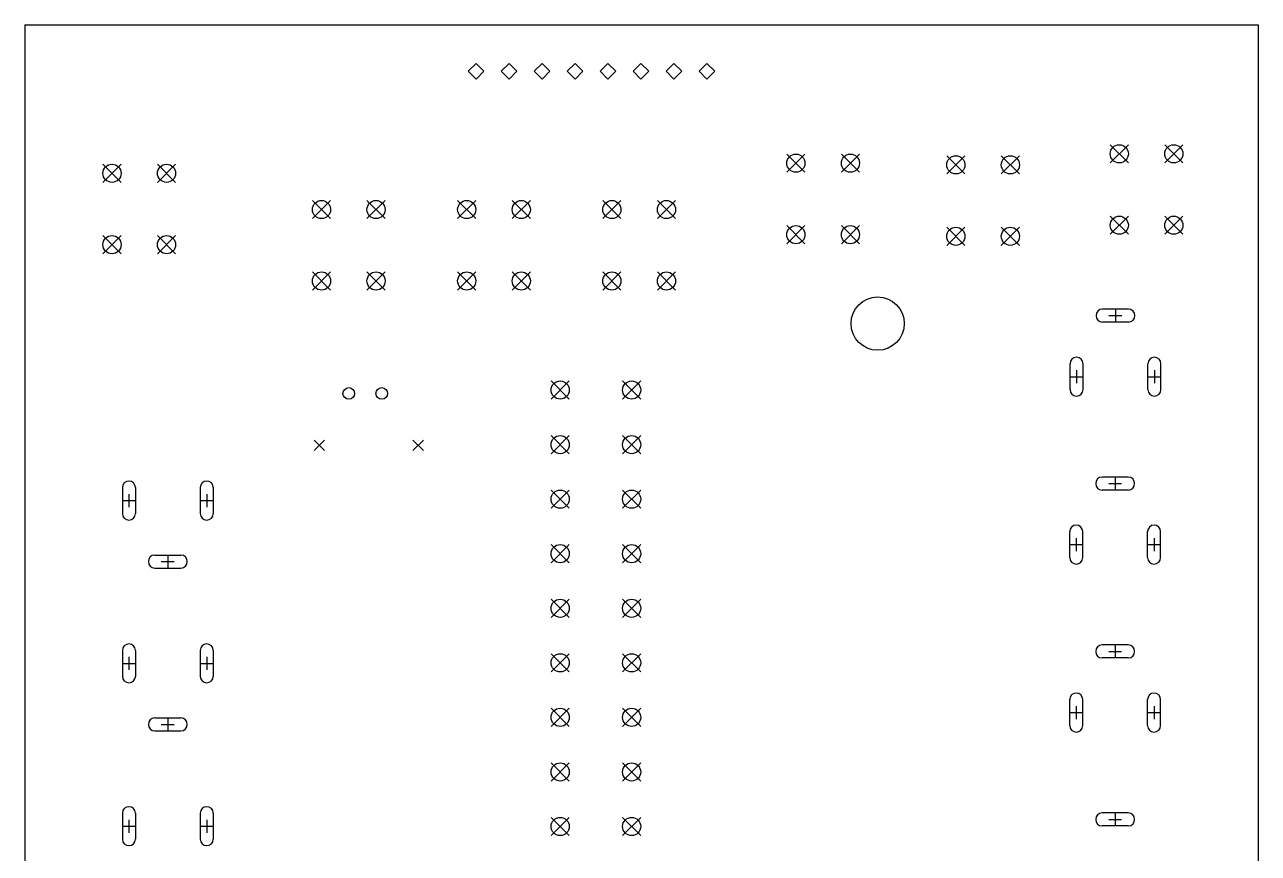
# Model space of a CAD drawing. Extents: x -0.06 to 3.74, y -5 to 0.
# Drawn here: x 0 to 3.74, y -2.512 to 0 of the extents above; entities that cross this region are included whole.
import ezdxf

# ---------------------------------------------------------------- set-up
doc = ezdxf.new("R2010")
doc.units = 0
doc.header["$MEASUREMENT"] = 0
doc.layers.add('BLACK', color=7, linetype='CONTINUOUS')

msp = doc.modelspace()

# ---------------------------------------------------------------- linework, layer by layer
at = {"layer": 'BLACK', "linetype": 'CONTINUOUS'}
for p, q in [((0, 0), (3.74016, 0)), ((0, 0), (0, -3.74016)), ((3.74016, 0), (3.74016, -3.74016)), ((1.3685, -0.117756), (1.34488, -0.141378)), ((1.34488, -0.141378), (1.3685, -0.165)), ((1.39213, -0.141378), (1.3685, -0.117756)), ((1.3685, -0.165), (1.39213, -0.141378)), ((1.4685, -0.117756), (1.44488, -0.141378)), ((1.44488, -0.141378), (1.4685, -0.165)), ((1.49213, -0.141378), (1.4685, -0.117756)), ((1.4685, -0.165), (1.49213, -0.141378)), ((1.5685, -0.117756), (1.54488, -0.141378)), ((1.54488, -0.141378), (1.5685, -0.165)), ((1.59213, -0.141378), (1.5685, -0.117756)), ((1.5685, -0.165), (1.59213, -0.141378)), ((1.6685, -0.117756), (1.64488, -0.141378)), ((1.64488, -0.141378), (1.6685, -0.165)), ((1.69213, -0.141378), (1.6685, -0.117756)), ((1.6685, -0.165), (1.69213, -0.141378)), ((1.7685, -0.117756), (1.74488, -0.141378)), ((1.74488, -0.141378), (1.7685, -0.165)), ((1.79213, -0.141378), (1.7685, -0.117756)), ((1.7685, -0.165), (1.79213, -0.141378)), ((1.8685, -0.117756), (1.84488, -0.141378)), ((1.84488, -0.141378), (1.8685, -0.165)), ((1.89213, -0.141378), (1.8685, -0.117756)), ((1.8685, -0.165), (1.89213, -0.141378)), ((1.9685, -0.117756), (1.94488, -0.141378)), ((1.94488, -0.141378), (1.9685, -0.165)), ((1.99213, -0.141378), (1.9685, -0.117756)), ((1.9685, -0.165), (1.99213, -0.141378)), ((2.0685, -0.117756), (2.04488, -0.141378)), ((2.04488, -0.141378), (2.0685, -0.165)), ((2.09213, -0.141378), (2.0685, -0.117756)), ((2.0685, -0.165), (2.09213, -0.141378)), ((3.29094, -0.363819), (3.34606, -0.418937)), ((3.34606, -0.363819), (3.29094, -0.418937)), ((3.4563, -0.363819), (3.51142, -0.418937)), ((3.51142, -0.363819), (3.4563, -0.418937)), ((2.31059, -0.392283), (2.36571, -0.447402)), ((2.36571, -0.392283), (2.31059, -0.447402)), ((2.47594, -0.392283), (2.53106, -0.447402)), ((2.53106, -0.392283), (2.47594, -0.447402)), ((2.79559, -0.397283), (2.85071, -0.452402)), ((2.85071, -0.397283), (2.79559, -0.452402)), ((2.96094, -0.397283), (3.01606, -0.452402)), ((3.01606, -0.397283), (2.96094, -0.452402)), ((0.237283, -0.422835), (0.292402, -0.477953)), ((0.292402, -0.422835), (0.237283, -0.477953)), ((0.402638, -0.422835), (0.457756, -0.477953)), ((0.457756, -0.422835), (0.402638, -0.477953)), ((0.872441, -0.532835), (0.927559, -0.587953)), ((0.927559, -0.532835), (0.872441, -0.587953)), ((1.0378, -0.532835), (1.09291, -0.587953)), ((1.09291, -0.532835), (1.0378, -0.587953)), ((1.3126, -0.532835), (1.36772, -0.587953)), ((1.36772, -0.532835), (1.3126, -0.587953)), ((1.47795, -0.532835), (1.53307, -0.587953)), ((1.53307, -0.532835), (1.47795, -0.587953)), ((1.75276, -0.532835), (1.80787, -0.587953)), ((1.80787, -0.532835), (1.75276, -0.587953)), ((1.91811, -0.532835), (1.97323, -0.587953)), ((1.97323, -0.532835), (1.91811, -0.587953)), ((3.29094, -0.580354), (3.34606, -0.635472)), ((3.34606, -0.580354), (3.29094, -0.635472)), ((3.4563, -0.580354), (3.51142, -0.635472)), ((3.51142, -0.580354), (3.4563, -0.635472)), ((2.31059, -0.608819), (2.36571, -0.663937)), ((2.36571, -0.608819), (2.31059, -0.663937)), ((2.47594, -0.608819), (2.53106, -0.663937)), ((2.53106, -0.608819), (2.47594, -0.663937)), ((2.79559, -0.613819), (2.85071, -0.668937)), ((2.85071, -0.613819), (2.79559, -0.668937)), ((2.96094, -0.613819), (3.01606, -0.668937)), ((3.01606, -0.613819), (2.96094, -0.668937)), ((0.237283, -0.63937), (0.292402, -0.694488)), ((0.292402, -0.63937), (0.237283, -0.694488)), ((0.402638, -0.63937), (0.457756, -0.694488)), ((0.457756, -0.63937), (0.402638, -0.694488)), ((0.872441, -0.74937), (0.927559, -0.804488)), ((0.927559, -0.74937), (0.872441, -0.804488)), ((1.0378, -0.74937), (1.09291, -0.804488)), ((1.09291, -0.74937), (1.0378, -0.804488)), ((1.3126, -0.74937), (1.36772, -0.804488)), ((1.36772, -0.74937), (1.3126, -0.804488)), ((1.47795, -0.74937), (1.53307, -0.804488)), ((1.53307, -0.74937), (1.47795, -0.804488)), ((1.75276, -0.74937), (1.80787, -0.804488)), ((1.80787, -0.74937), (1.75276, -0.804488)), ((1.91811, -0.74937), (1.97323, -0.804488)), ((1.97323, -0.74937), (1.91811, -0.804488)), ((3.34646, -0.862205), (3.26772, -0.862205)), ((3.2874, -0.88189), (3.32677, -0.88189)), ((3.30709, -0.862205), (3.30709, -0.901575)), ((3.34646, -0.901575), (3.26772, -0.901575)), ((3.16929, -1.1063), (3.16929, -1.02756)), ((3.18898, -1.04724), (3.18898, -1.08661)), ((3.20866, -1.1063), (3.20866, -1.02756)), ((3.40551, -1.1063), (3.40551, -1.02756)), ((3.4252, -1.04724), (3.4252, -1.08661)), ((3.44488, -1.1063), (3.44488, -1.02756)), ((1.59594, -1.07992), (1.65106, -1.13504)), ((1.65106, -1.07992), (1.59594, -1.13504)), ((1.81248, -1.07992), (1.8676, -1.13504)), ((1.8676, -1.07992), (1.81248, -1.13504)), ((3.16929, -1.06693), (3.20866, -1.06693)), ((3.40551, -1.06693), (3.44488, -1.06693)), ((0.877205, -1.25961), (0.908701, -1.2911)), ((0.908701, -1.25961), (0.877205, -1.2911)), ((1.1772, -1.25961), (1.2087, -1.2911)), ((1.2087, -1.25961), (1.1772, -1.2911)), ((1.59594, -1.24528), (1.65106, -1.30039)), ((1.65106, -1.24528), (1.59594, -1.30039)), ((1.81248, -1.24528), (1.8676, -1.30039)), ((1.8676, -1.24528), (1.81248, -1.30039)), ((3.34548, -1.37121), (3.26674, -1.37121)), ((3.30611, -1.37121), (3.30611, -1.41058)), ((0.296205, -1.40298), (0.296205, -1.48172)), ((0.335575, -1.40298), (0.335575, -1.48172)), ((0.532425, -1.40298), (0.532425, -1.48172)), ((0.571795, -1.40298), (0.571795, -1.48172)), ((1.59594, -1.41063), (1.65106, -1.46575)), ((1.65106, -1.41063), (1.59594, -1.46575)), ((1.81248, -1.41063), (1.8676, -1.46575)), ((1.8676, -1.41063), (1.81248, -1.46575)), ((3.34548, -1.41058), (3.26674, -1.41058)), ((3.28643, -1.3909), (3.3258, -1.3909)), ((0.296205, -1.44235), (0.335575, -1.44235)), ((0.31589, -1.42267), (0.31589, -1.46204)), ((0.532425, -1.44235), (0.571795, -1.44235)), ((0.55211, -1.42267), (0.55211, -1.46204)), ((3.16831, -1.61531), (3.16831, -1.53657)), ((3.188, -1.55625), (3.188, -1.59562)), ((3.20769, -1.61531), (3.20769, -1.53657)), ((3.40454, -1.61531), (3.40454, -1.53657)), ((3.42422, -1.55625), (3.42422, -1.59562)), ((3.44391, -1.61531), (3.44391, -1.53657)), ((0.39463, -1.60771), (0.47337, -1.60771)), ((0.434, -1.60771), (0.434, -1.64708)), ((1.59594, -1.57598), (1.65106, -1.6311)), ((1.65106, -1.57598), (1.59594, -1.6311)), ((1.81248, -1.57598), (1.8676, -1.6311)), ((1.8676, -1.57598), (1.81248, -1.6311)), ((3.16831, -1.57594), (3.20769, -1.57594)), ((3.40454, -1.57594), (3.44391, -1.57594)), ((0.414315, -1.62739), (0.453685, -1.62739)), ((0.39463, -1.64708), (0.47337, -1.64708)), ((1.59594, -1.74134), (1.65106, -1.79646)), ((1.65106, -1.74134), (1.59594, -1.79646)), ((1.81248, -1.74134), (1.8676, -1.79646)), ((1.8676, -1.74134), (1.81248, -1.79646)), ((0.296205, -1.89652), (0.296205, -1.97526)), ((0.335575, -1.89652), (0.335575, -1.97526)), ((0.532425, -1.89652), (0.532425, -1.97526)), ((0.571795, -1.89652), (0.571795, -1.97526)), ((1.59594, -1.90669), (1.65106, -1.96181)), ((1.65106, -1.90669), (1.59594, -1.96181)), ((1.81248, -1.90669), (1.8676, -1.96181)), ((1.8676, -1.90669), (1.81248, -1.96181)), ((3.34548, -1.88022), (3.26674, -1.88022)), ((3.28643, -1.89991), (3.3258, -1.89991)), ((3.30611, -1.88022), (3.30611, -1.91959)), ((0.296205, -1.93589), (0.335575, -1.93589)), ((0.31589, -1.9162), (0.31589, -1.95557)), ((0.532425, -1.93589), (0.571795, -1.93589)), ((0.55211, -1.9162), (0.55211, -1.95557)), ((3.34548, -1.91959), (3.26674, -1.91959)), ((3.16831, -2.12431), (3.16831, -2.04557)), ((3.20769, -2.12431), (3.20769, -2.04557)), ((3.40454, -2.12431), (3.40454, -2.04557)), ((3.44391, -2.12431), (3.44391, -2.04557)), ((1.59594, -2.07205), (1.65106, -2.12717)), ((1.65106, -2.07205), (1.59594, -2.12717)), ((1.81248, -2.07205), (1.8676, -2.12717)), ((1.8676, -2.07205), (1.81248, -2.12717)), ((3.16831, -2.08494), (3.20769, -2.08494)), ((3.188, -2.06526), (3.188, -2.10463)), ((3.40454, -2.08494), (3.44391, -2.08494)), ((3.42422, -2.06526), (3.42422, -2.10463)), ((0.39463, -2.10124), (0.47337, -2.10124)), ((0.414315, -2.12093), (0.453685, -2.12093)), ((0.434, -2.10124), (0.434, -2.14061)), ((0.39463, -2.14061), (0.47337, -2.14061)), ((1.59594, -2.2374), (1.65106, -2.29252)), ((1.65106, -2.2374), (1.59594, -2.29252)), ((1.81248, -2.2374), (1.8676, -2.29252)), ((1.8676, -2.2374), (1.81248, -2.29252)), ((0.296205, -2.39006), (0.296205, -2.4688)), ((0.335575, -2.39006), (0.335575, -2.4688)), ((0.532425, -2.39006), (0.532425, -2.4688)), ((0.571795, -2.39006), (0.571795, -2.4688)), ((3.34548, -2.38923), (3.26674, -2.38923)), ((3.30611, -2.38923), (3.30611, -2.4286)), ((0.296205, -2.42943), (0.335575, -2.42943)), ((0.31589, -2.40974), (0.31589, -2.44911)), ((0.532425, -2.42943), (0.571795, -2.42943)), ((0.55211, -2.40974), (0.55211, -2.44911)), ((1.59594, -2.40276), (1.65106, -2.45787)), ((1.65106, -2.40276), (1.59594, -2.45787)), ((1.81248, -2.40276), (1.8676, -2.45787)), ((1.8676, -2.40276), (1.81248, -2.45787)), ((3.34548, -2.4286), (3.26674, -2.4286)), ((3.28643, -2.40891), (3.3258, -2.40891))]:
    msp.add_line(p, q, dxfattribs=at)
at = {"layer": 'BLACK'}
for centre, radius in [((3.3185, -0.391378), 0.027559), ((3.48386, -0.391378), 0.027559), ((2.33815, -0.419843), 0.027559), ((2.5035, -0.419843), 0.027559), ((2.82315, -0.424843), 0.027559), ((2.9885, -0.424843), 0.027559), ((0.264843, -0.450394), 0.027559), ((0.430197, -0.450394), 0.027559), ((0.9, -0.560394), 0.027559), ((1.06535, -0.560394), 0.027559), ((1.34016, -0.560394), 0.027559), ((1.50551, -0.560394), 0.027559), ((1.78031, -0.560394), 0.027559), ((1.94567, -0.560394), 0.027559), ((3.3185, -0.607913), 0.027559), ((3.48386, -0.607913), 0.027559), ((2.33815, -0.636378), 0.027559), ((2.5035, -0.636378), 0.027559), ((2.82315, -0.641378), 0.027559), ((2.9885, -0.641378), 0.027559), ((0.264843, -0.666929), 0.027559), ((0.430197, -0.666929), 0.027559), ((0.9, -0.776929), 0.027559), ((1.06535, -0.776929), 0.027559), ((1.34016, -0.776929), 0.027559), ((1.50551, -0.776929), 0.027559), ((1.78031, -0.776929), 0.027559), ((1.94567, -0.776929), 0.027559), ((2.586, -0.906), 0.080709), ((1.6235, -1.10748), 0.027559), ((1.84004, -1.10748), 0.027559), ((0.982717, -1.11787), 0.017716), ((1.08272, -1.11787), 0.017716), ((1.6235, -1.27283), 0.027559), ((1.84004, -1.27283), 0.027559), ((1.6235, -1.43819), 0.027559), ((1.84004, -1.43819), 0.027559), ((1.6235, -1.60354), 0.027559), ((1.84004, -1.60354), 0.027559), ((1.6235, -1.7689), 0.027559), ((1.84004, -1.7689), 0.027559), ((1.6235, -1.93425), 0.027559), ((1.84004, -1.93425), 0.027559), ((1.6235, -2.09961), 0.027559), ((1.84004, -2.09961), 0.027559), ((1.6235, -2.26496), 0.027559), ((1.84004, -2.26496), 0.027559), ((1.6235, -2.43031), 0.027559), ((1.84004, -2.43031), 0.027559)]:
    msp.add_circle(centre, radius, dxfattribs=at)
for centre, start, end in [((3.26772, -0.88189), 450, 630), ((3.34646, -0.88189), 270, 450), ((3.18898, -1.02756), 360, 540), ((3.4252, -1.02756), 360, 540), ((3.18898, -1.1063), 180, 360), ((3.4252, -1.1063), 180, 360), ((0.31589, -1.40298), 0, 180), ((0.55211, -1.40298), 0, 180), ((3.26674, -1.3909), 450, 630), ((3.34548, -1.3909), 270, 450), ((0.31589, -1.48172), 180, 360), ((0.55211, -1.48172), 180, 360), ((3.188, -1.53657), 360, 540), ((3.42422, -1.53657), 360, 540), ((0.39463, -1.62739), 90, 270), ((0.47337, -1.62739), 270, 450), ((3.188, -1.61531), 180, 360), ((3.42422, -1.61531), 180, 360), ((0.31589, -1.89652), 0, 180), ((0.55211, -1.89652), 0, 180), ((3.26674, -1.89991), 450, 630), ((3.34548, -1.89991), 270, 450), ((0.31589, -1.97526), 180, 360), ((0.55211, -1.97526), 180, 360), ((3.188, -2.04557), 360, 540), ((3.42422, -2.04557), 360, 540), ((0.39463, -2.12093), 90, 270), ((0.47337, -2.12093), 270, 450), ((3.188, -2.12431), 180, 360), ((3.42422, -2.12431), 180, 360), ((0.31589, -2.39006), 0, 180), ((0.55211, -2.39006), 0, 180), ((3.26674, -2.40891), 450, 630), ((3.34548, -2.40891), 270, 450), ((0.31589, -2.4688), 180, 360), ((0.55211, -2.4688), 180, 360)]:
    msp.add_arc(centre, 0.019685, start, end, dxfattribs=at)

doc.saveas('drawing.dxf')
